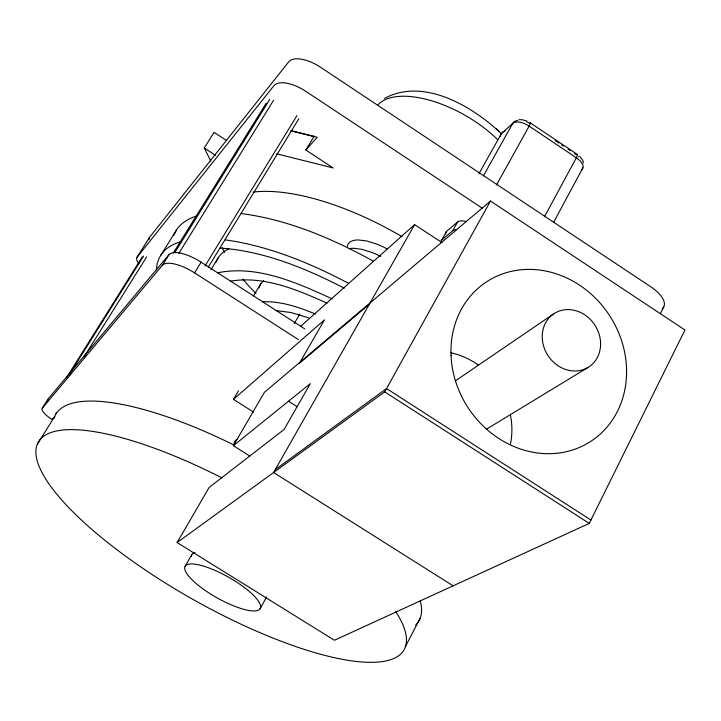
<?xml version="1.0" encoding="UTF-8"?>
<svg xmlns="http://www.w3.org/2000/svg" width="721" height="721" viewBox="0 0 721 721"><rect width="100%" height="100%" fill="white"/><g stroke="black" fill="none" stroke-linecap="round" stroke-linejoin="round"><path stroke-width="1.08" d="M156.358 269.978L157.133 263.769L159.116 258.1L176.51 229.909C181.043 222.969 188.56 218.58 196.31 216.093M258.938 287.985L260.849 283.614L263.724 280.613M216.246 262.074C218.148 255.991 223.159 251.377 228.872 248.835M173.743 235.352L176.51 229.909M233.397 445.686L310.282 383.653L284.083 429.473L209.135 487.45L177.123 542.543L334.418 640.257L589.273 523.401L684.95 330.002L490.496 201.051L264.382 392.35L233.397 445.686L249.899 456.105M660.382 313.554L663.834 306.677M405.31 646.71L420.397 617.735M553.494 222.555L581.928 169.624A6.741 5.795 51 0 0 582.568 167.443M544.463 216.805L576.331 157.791A6.777 1.163 -56 0 0 576.656 154.636M177.123 542.543L384.708 391.882L490.496 201.051M260.029 608.83A43.071 11.815 29.4 0 0 209.856 568.301A43.071 11.815 29.4 0 0 198.113 585.173A43.071 11.815 29.4 0 0 260.029 608.83L266.59 597.024M496.499 184.927L529.142 126.121A6.804 1 -56.2 0 0 529.638 123.066M440.837 242.716A13.708 5.975 29.1 0 1 441.775 240.012L446.632 231.333L457.637 221.942A13.843 6.165 29 0 1 465.739 221.455M478.843 173.887L501.41 133.628L512.811 123.291A6.768 5.84 48.5 0 1 517.75 120.65M441.775 240.012L452.743 230.702L457.637 221.942M483.367 175.942L512.811 123.291A13.528 6.624 29 0 1 529.142 126.121L576.331 157.791A13.483 6.579 28.2 0 1 581.928 169.624M441.847 242.526L414.611 224.628L273.61 472.516L453.121 585.831M185.09 566.382L191.84 554.665M294.258 323.567L299.756 314.131M253.395 412.015L233.469 399.371L238.471 390.854M253.567 295.835L260.849 283.614M276.666 153.825L333.174 167.975L305.839 150.004L314.302 135.99M208.279 267.13L298.845 118.722M210.992 269.672L218.409 257.496M52.75 418.369L52.065 419.469A14.988 4.461 31.1 0 1 42.314 408.14L162.351 265.328A29.426 10.896 31.2 0 1 194.562 272.88L201.123 262.174L304.758 328.893M204.989 266.04L296.944 115.585M178.916 253.269L273.638 100.21M162.351 265.328L168.921 254.738A29.354 11.013 31.3 0 1 201.123 262.174M173.247 253.098L266.202 103.22M174.951 252.359L269.708 99.507M55.832 413.43L56.175 412.881M37.51 443.974L54.769 416.323M69.036 375.001L143.515 256.144M84.096 356.832L146.642 256.874M210.874 161.189L204.25 147.976L214.065 132.349L226.691 140.604M42.314 408.14L47.856 399.317L168.921 254.738M138.883 263.498A14.492 5.317 31.6 0 1 136.972 257.379L149.644 237.2L288.661 61.916A28.065 13.014 31.9 0 1 320.53 67.251L651.045 286.976A27.353 12.365 26.7 0 1 662.392 308.552M66.512 377.732L142.271 256.856M160.801 255.135C165.488 247.988 173.437 243.743 181.476 241.463M136.972 257.379L273.872 85.745A28.227 12.78 31.8 0 1 305.785 91.324L482.439 208.306M305.839 150.004L317.213 137.296L291.41 130.69M300.684 326.307L414.611 224.628M233.469 399.371L324.486 319.863L299.44 363.267L369.368 304.163M275.269 469.596L386.546 388.574L590.932 520.048M455.257 380.958L553.377 314.059M486.414 429.229L588.03 367.44A31.832 27.975 56.6 0 0 583.866 314.266A31.832 27.975 56.6 0 0 542.309 339.185A31.832 27.975 56.6 0 0 588.03 367.44M384.464 98.416C423.804 77.021 473.093 106.708 501.23 133.592M217.832 272.754C257.433 264.832 296.881 282.686 332.102 298.864M230.495 281.154C263.985 275.566 297.088 289.707 327.019 303.153M262.489 301.766C280.875 300.999 298.737 307.146 315.519 314.041M518.895 119.686L522.383 119.776L526.979 121.047M276.035 310.58L290.923 312.526L308.732 317.88M219.95 248.06C263.895 250.989 305.506 268.23 344.259 288.166M241.238 213.551C288.076 219.644 332.282 238.534 373.37 261.173M225.177 239.859C268.753 245.915 310.012 263.021 348.703 283.389M290.707 130.825L313.482 136.377M288.508 401.218L297.007 406.635M384.708 391.882L589.273 523.401M194.562 272.88L298.503 339.681M204.25 147.976L215.435 155.276M530.169 122.768L577.224 154.357M555.224 140.586L558.91 143.055M561.668 144.912L563.516 146.147M568.121 149.247L569.969 150.482M574.574 153.573L576.421 154.817M496.192 128.689L499.256 131.501M579.828 156.529L582.829 160.35L583.352 162.946M378.146 104.644A81.5 38.159 29.8 0 1 497.634 139.631M149.247 239.318A14.429 5.435 31.7 0 1 149.644 237.2M255.91 293.384A165.623 66.665 29.7 0 1 242.752 279.063M224.528 252.377A165.623 66.665 29.7 0 1 222.239 247.618M253.17 192.092A165.623 66.665 29.7 0 1 402.03 236.677M387.114 248.961A39.141 16.286 29.8 0 0 377.065 244.194L366.953 240.994L358.22 239.94A35.699 14.871 29.8 0 0 347.342 246.429M380.688 256.478A39.213 16.168 29.7 0 0 372.252 252.566L362.122 249.349L353.389 248.267A35.771 14.762 29.8 0 0 348.892 248.745M500.347 136.53A13.375 6.471 29.1 0 1 501.41 133.628A6.687 5.795 48.5 0 1 505.051 131.087M526.745 121.867A6.759 3.326 29 0 1 528.989 122.985M578.548 156.637A6.732 3.299 28.2 0 1 578.819 156.962M445.686 234.055A13.681 6.02 29.1 0 1 446.632 231.333M452.743 230.702A13.87 6.119 29 0 1 456.294 229.629M47.667 401.155A14.961 4.515 31.1 0 1 47.856 399.317M234.154 444.956A40.448 13.221 29.6 0 1 236.912 439.486M191.425 556.387A42.963 12.023 29.4 0 1 194.949 552.511M420.244 600.926A208.901 62.7 29.6 0 1 415.548 625.242M54.066 418.162A208.901 62.7 29.6 0 1 234.622 445.353M395.775 611.633A210.171 60.384 29.6 0 1 262.507 633.75A210.171 60.384 29.6 0 1 37.032 460.25A210.171 60.384 29.6 0 1 222.068 477.96M450.976 352.785A74.101 67.26 57.6 0 1 478.104 364.889M510.504 415.296A74.101 67.26 57.6 0 1 510.522 443.812M451.049 355.741A95.28 84.42 56.8 0 0 586.236 444.109A95.28 84.42 56.8 0 0 579.008 284.795A95.28 84.42 56.8 0 0 451.049 355.741"/></g></svg>
